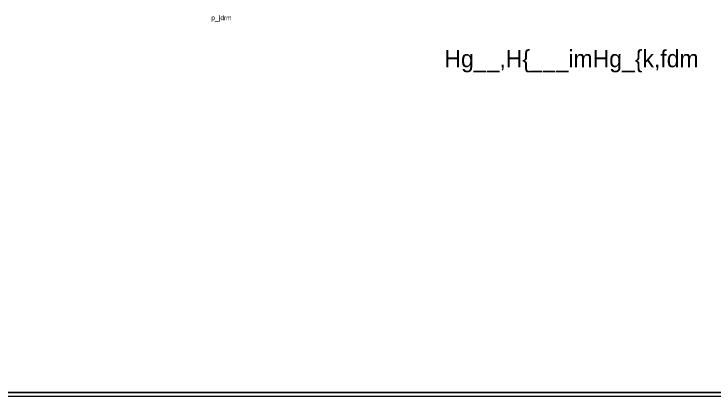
# Model space of a CAD drawing. Header units: metres. Extents: x -434 to 683, y -422 to -228.
# Drawn here: x -262.67 to -238.54, y -315.12 to -301.95 of the extents above; entities that cross this region are included whole.
import ezdxf

# ---------------------------------------------------------------- set-up
doc = ezdxf.new("R2010")
doc.units = ezdxf.units.M
doc.header["$MEASUREMENT"] = 0
doc.layers.add('frame', color=12, linetype='Continuous', lineweight=9)
doc.layers.add('LOGO', color=7, linetype='Continuous')
doc.layers.add('TEXT', color=4, linetype='Continuous')
doc.styles.add('NAMES', font='xarb.shx', dxfattribs={"width": 0.9, "height": 0.2})
doc.styles.add('XARB', font='xarb.shx')

# ---------------------------------------------------------------- blocks, each defined once
blk = doc.blocks.new('A$C7E5B4212')
at = {"layer": 'LOGO', "const_width": 0.05}
blk.add_lwpolyline([(0.832, 0.832), (41.132, 0.832), (41.132, 29.382), (0.832, 29.382)], close=True, dxfattribs=at)
blk = doc.blocks.new('vbnvbnvb')
at = {"layer": 'LOGO', "color": 240, "lineweight": -2}
blk.add_line((-5.152, -9.08), (47.142, -9.08), dxfattribs=at)
at = {"layer": 'LOGO', "xscale": 1.291447376312877, "yscale": 1.291447376312877, "zscale": 1.291447376312877}
blk.add_blockref('A$C7E5B4212', (-6.098, -10.028), dxfattribs=at)

msp = doc.modelspace()

# ---------------------------------------------------------------- block references
at = {"layer": 'frame', "color": 0, "xscale": 0.9446196544972835, "yscale": 0.9446196544972835, "zscale": 0.9446196544972835}
msp.add_blockref('vbnvbnvb', (-271.438, -306.54), dxfattribs=at)

# ---------------------------------------------------------------- texts
at = {"layer": 'TEXT', "color": 6, "style": 'NAMES', "width": 0.9}
msp.add_text('p_]drm', height=0.1632, dxfattribs=at).set_placement((-255.873, -302.165))
at = {"layer": 'TEXT', "color": 1, "ltscale": 0.1, "style": 'XARB'}
msp.add_text('Hg__,H{___imHg_{k,fdm', height=0.5925, dxfattribs=at).set_placement((-247.836, -303.788))

doc.saveas('drawing.dxf')
